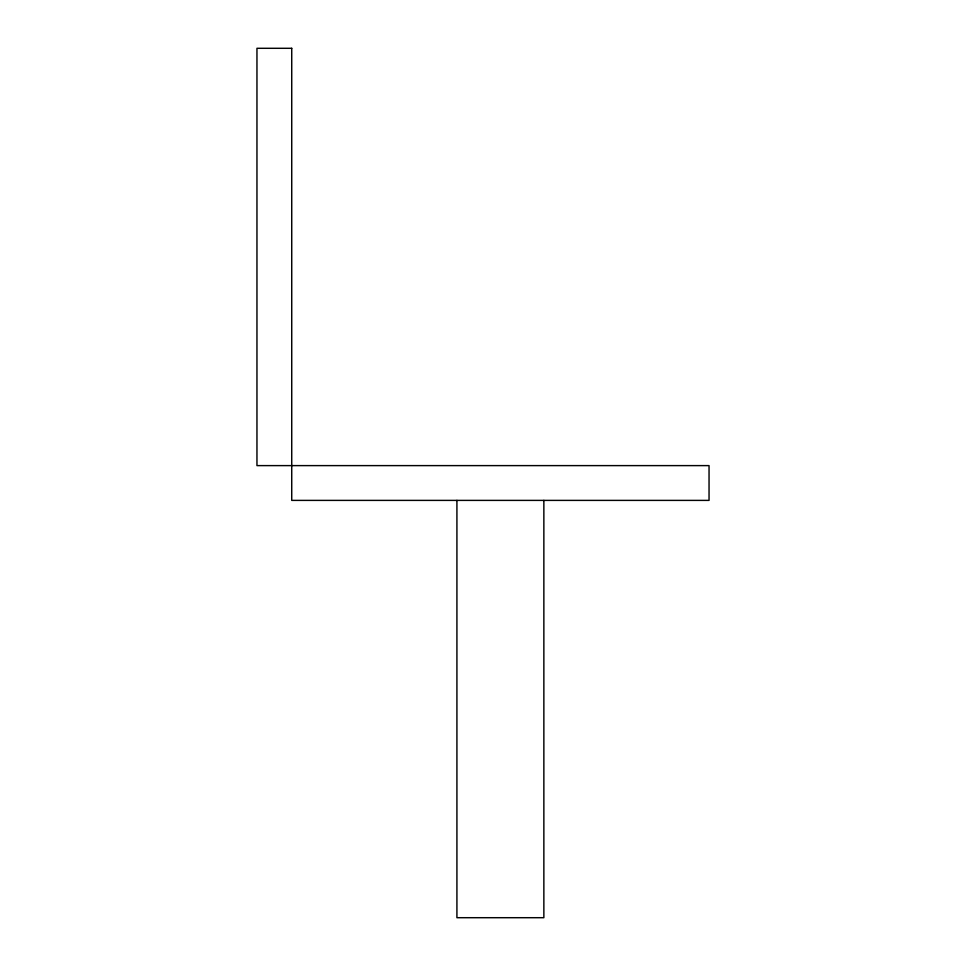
<?xml version="1.0" encoding="UTF-8"?>
<svg xmlns="http://www.w3.org/2000/svg" width="966" height="966" viewBox="0 0 966 966"><rect width="100%" height="100%" fill="white"/><g stroke="black" fill="none" stroke-linecap="round" stroke-linejoin="round"><path stroke-width="1.45" d="M543.858 500.388L543.858 917.7L456.918 917.7L456.918 500.388M291.732 48.3L256.956 48.3L256.956 465.612L709.044 465.612L709.044 500.388L291.732 500.388L291.732 48.3"/></g></svg>
